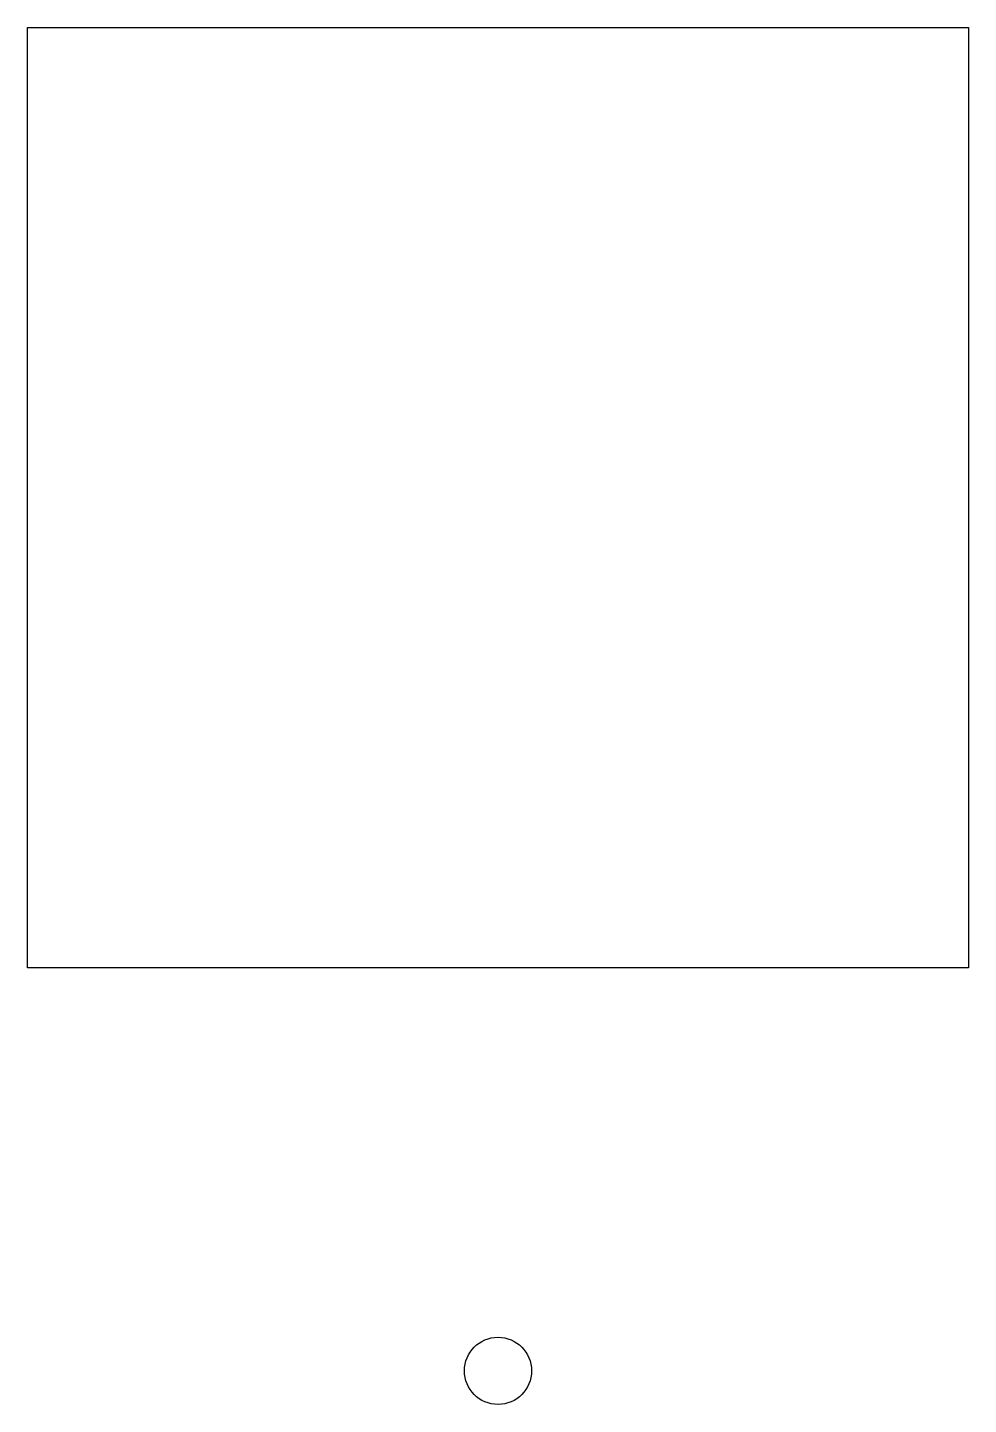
# Model space of a CAD drawing. Header units: millimetres. Extents: x -7 to 7, y -10.5 to 10.
import ezdxf

# ---------------------------------------------------------------- set-up
doc = ezdxf.new("R2010")
doc.units = ezdxf.units.MM
doc.layers.get('0').update_dxf_attribs({"linetype": 'CONTINUOUS'})

msp = doc.modelspace()

# ---------------------------------------------------------------- linework, layer by layer
for p, q in [((-7, 10), (7, 10)), ((-7, -4), (-7, 10)), ((7, 10), (7, -4)), ((7, -4), (-7, -4))]:
    msp.add_line(p, q)
msp.add_circle((0, -10), 0.5)

doc.saveas('drawing.dxf')
